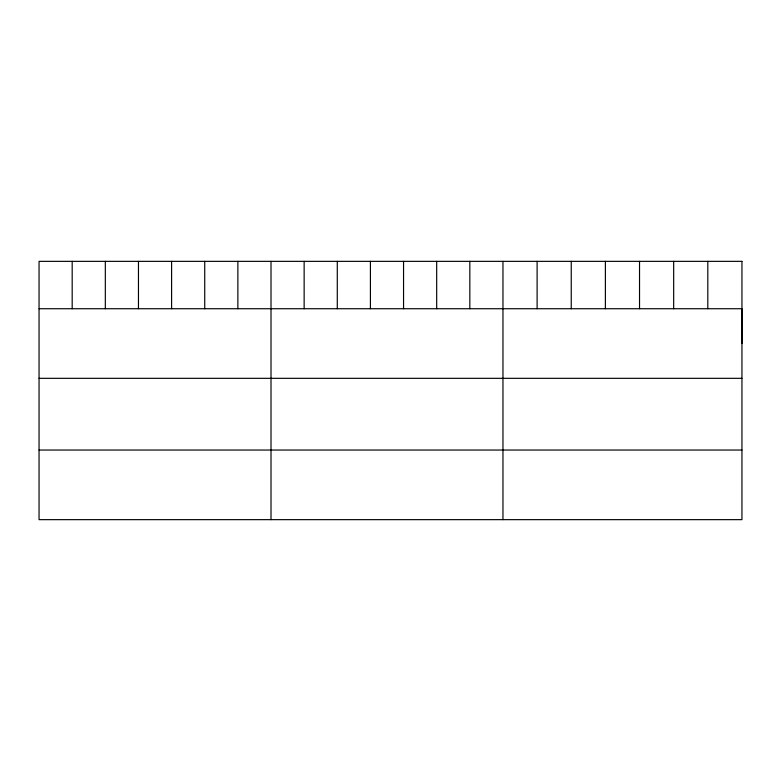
<?xml version="1.0" encoding="UTF-8"?>
<svg xmlns="http://www.w3.org/2000/svg" width="781" height="781" viewBox="0 0 781 781"><rect width="100%" height="100%" fill="white"/><g stroke="black" fill="none" stroke-linecap="round" stroke-linejoin="round"><path stroke-width="1.17" d="M741.95 343.533L741.95 308.729L39.05 308.729M39.05 378.326L741.95 378.326M39.05 450.041L741.95 450.041M707.811 261.352L707.811 308.729M673.671 261.352L673.671 308.729M639.532 261.352L639.532 308.729M605.382 261.352L605.382 308.729M571.243 261.352L571.243 308.729M537.103 261.352L537.103 308.729M502.964 261.352L502.964 519.648M469.83 261.352L469.83 308.729M436.686 261.352L436.686 308.729M403.552 261.352L403.552 308.729M370.419 261.352L370.419 308.729M337.285 261.352L337.285 308.729M304.141 261.352L304.141 308.729M271.007 261.352L271.007 519.648M237.873 261.352L237.873 308.729M204.729 261.352L204.729 308.729M171.595 261.352L171.595 308.729M138.462 261.352L138.462 308.729M105.328 261.352L105.328 308.729M72.184 261.352L72.184 308.729M741.95 261.352L39.05 261.352L39.05 519.648L741.95 519.648L741.95 261.352"/></g></svg>
